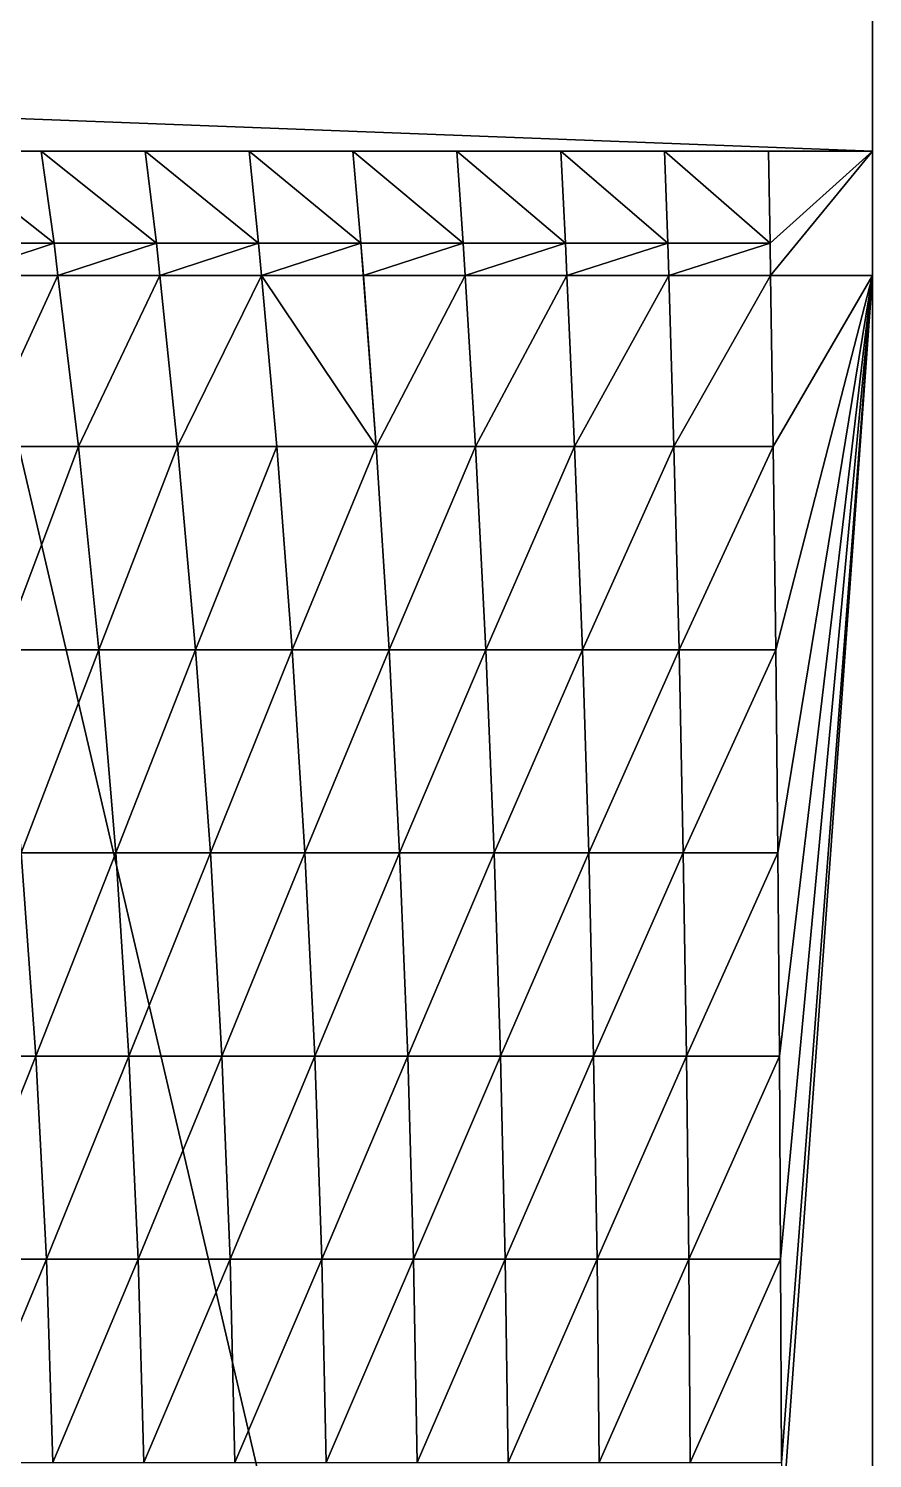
# Model space of a CAD drawing. Header units: metres. Extents: x 0 to 40.2, y -11.7 to 11.7.
# Drawn here: x 36.21 to 40.25, y 0.99 to 7.83 of the extents above; entities that cross this region are included whole.
import ezdxf

# ---------------------------------------------------------------- set-up
doc = ezdxf.new("R2010")
doc.units = ezdxf.units.M

msp = doc.modelspace()

# ---------------------------------------------------------------- linework, layer by layer
at = {"layer": 'butacas_alta_posterior'}
for points in [[(35.864537, 6.65, 7.113684), (35.974681, 5.8325, 7.113684), (36.351811, 6.65, 7.113684)], [(36.449716, 5.8325, 7.113684), (36.351811, 6.65, 7.113684), (35.974681, 5.8325, 7.113684)], [(36.351811, 6.65, 7.271053), (36.449716, 5.8325, 7.271053), (36.839085, 6.65, 7.271053)], [(36.924752, 5.8325, 7.271053), (36.839085, 6.65, 7.271053), (36.449716, 5.8325, 7.271053)], [(36.839085, 6.65, 7.428421), (36.924752, 5.8325, 7.428421), (37.326358, 6.65, 7.428421)], [(37.399787, 5.8325, 7.428421), (37.326358, 6.65, 7.428421), (36.924752, 5.8325, 7.428421)], [(37.874823, 5.8325, 7.585789), (37.326358, 6.65, 7.585789), (37.399787, 5.8325, 7.585789)], [(37.874823, 5.8325, 7.585789), (37.813632, 6.65, 7.585789), (37.326358, 6.65, 7.585789)], [(37.813632, 6.65, 7.743158), (37.874823, 5.8325, 7.743158), (38.300906, 6.65, 7.743158)], [(38.349858, 5.8325, 7.743158), (38.300906, 6.65, 7.743158), (37.874823, 5.8325, 7.743158)], [(38.300906, 6.65, 7.900526), (38.349858, 5.8325, 7.900526), (38.788179, 6.65, 7.900526)], [(38.824894, 5.8325, 7.900526), (38.788179, 6.65, 7.900526), (38.349858, 5.8325, 7.900526)], [(38.788179, 6.65, 8.057895), (38.824894, 5.8325, 8.057895), (39.275452, 6.65, 8.057895)], [(39.299929, 5.8325, 8.057895), (39.275452, 6.65, 8.057895), (38.824894, 5.8325, 8.057895)], [(39.275452, 6.65, 8.215263), (39.299929, 5.8325, 8.215263), (39.762726, 6.65, 8.215263)], [(39.774965, 5.8325, 8.215263), (39.762726, 6.65, 8.215263), (39.299929, 5.8325, 8.215263)], [(39.762726, 6.65, 8.372632), (39.774965, 5.8325, 8.372632), (40.25, 6.65, 8.372632)], [(40.25, 6.65, 8.372632), (39.774965, 5.8325, 8.372632), (39.787278, 4.860417, 8.372632)], [(40.25, 6.65, 8.372632), (39.787278, 4.860417, 8.372632), (39.797353, 3.888333, 8.372632)], [(40.25, 6.65, 8.372632), (39.797353, 3.888333, 8.372632), (39.805188, 2.91625, 8.372632)], [(40.25, 6.65, 8.372632), (39.805188, 2.91625, 8.372632), (39.810786, 1.944167, 8.372632)], [(40.25, 6.65, 8.372632), (39.810786, 1.944167, 8.372632), (39.814144, 0.972083, 8.372632)], [(40.25, 6.65, 8.372632), (39.814144, 0.972083, 8.372632), (39.814515, 0.65, 8.372632)], [(40.25, 6.65, 8.372632), (39.814515, 0.65, 8.372632), (40.25, 0.65, 8.372632)], [(36.449716, 5.8325, 7.113684), (35.974681, 5.8325, 7.113684), (36.085502, 4.860417, 7.113684)], [(36.548224, 4.860417, 7.113684), (36.449716, 5.8325, 7.113684), (36.085502, 4.860417, 7.113684)], [(36.548224, 4.860417, 7.271053), (36.924752, 5.8325, 7.271053), (36.449716, 5.8325, 7.271053)], [(37.010946, 4.860417, 7.271053), (36.924752, 5.8325, 7.271053), (36.548224, 4.860417, 7.271053)], [(37.399787, 5.8325, 7.428421), (36.924752, 5.8325, 7.428421), (37.010946, 4.860417, 7.428421)], [(37.473668, 4.860417, 7.428421), (37.399787, 5.8325, 7.428421), (37.010946, 4.860417, 7.428421)], [(37.874823, 5.8325, 7.585789), (37.399787, 5.8325, 7.585789), (37.473668, 4.860417, 7.585789)], [(37.93639, 4.860417, 7.585789), (37.874823, 5.8325, 7.585789), (37.473668, 4.860417, 7.585789)], [(38.349858, 5.8325, 7.743158), (37.874823, 5.8325, 7.743158), (37.93639, 4.860417, 7.743158)], [(38.399112, 4.860417, 7.743158), (38.349858, 5.8325, 7.743158), (37.93639, 4.860417, 7.743158)], [(38.824894, 5.8325, 7.900526), (38.349858, 5.8325, 7.900526), (38.399112, 4.860417, 7.900526)], [(38.861834, 4.860417, 7.900526), (38.824894, 5.8325, 7.900526), (38.399112, 4.860417, 7.900526)], [(39.299929, 5.8325, 8.057895), (38.824894, 5.8325, 8.057895), (38.861834, 4.860417, 8.057895)], [(39.324556, 4.860417, 8.057895), (39.299929, 5.8325, 8.057895), (38.861834, 4.860417, 8.057895)], [(39.774965, 5.8325, 8.215263), (39.299929, 5.8325, 8.215263), (39.324556, 4.860417, 8.215263)], [(39.787278, 4.860417, 8.215263), (39.774965, 5.8325, 8.215263), (39.324556, 4.860417, 8.215263)], [(36.548224, 4.860417, 7.113684), (36.085502, 4.860417, 7.113684), (36.176174, 3.888333, 7.113684)], [(36.628821, 3.888333, 7.113684), (36.548224, 4.860417, 7.113684), (36.176174, 3.888333, 7.113684)], [(37.010946, 4.860417, 7.271053), (36.548224, 4.860417, 7.271053), (36.628821, 3.888333, 7.271053)], [(37.081469, 3.888333, 7.271053), (37.010946, 4.860417, 7.271053), (36.628821, 3.888333, 7.271053)], [(37.473668, 4.860417, 7.428421), (37.010946, 4.860417, 7.428421), (37.081469, 3.888333, 7.428421)], [(37.534116, 3.888333, 7.428421), (37.473668, 4.860417, 7.428421), (37.081469, 3.888333, 7.428421)], [(37.93639, 4.860417, 7.585789), (37.473668, 4.860417, 7.585789), (37.534116, 3.888333, 7.585789)], [(37.986763, 3.888333, 7.585789), (37.93639, 4.860417, 7.585789), (37.534116, 3.888333, 7.585789)], [(38.399112, 4.860417, 7.743158), (37.93639, 4.860417, 7.743158), (37.986763, 3.888333, 7.743158)], [(38.439411, 3.888333, 7.743158), (38.399112, 4.860417, 7.743158), (37.986763, 3.888333, 7.743158)], [(38.861834, 4.860417, 7.900526), (38.399112, 4.860417, 7.900526), (38.439411, 3.888333, 7.900526)], [(38.892058, 3.888333, 7.900526), (38.861834, 4.860417, 7.900526), (38.439411, 3.888333, 7.900526)], [(39.324556, 4.860417, 8.057895), (38.861834, 4.860417, 8.057895), (38.892058, 3.888333, 8.057895)], [(39.344705, 3.888333, 8.057895), (39.324556, 4.860417, 8.057895), (38.892058, 3.888333, 8.057895)], [(39.787278, 4.860417, 8.215263), (39.324556, 4.860417, 8.215263), (39.344705, 3.888333, 8.215263)], [(39.797353, 3.888333, 8.215263), (39.787278, 4.860417, 8.215263), (39.344705, 3.888333, 8.215263)], [(36.246696, 2.91625, 6.956316), (36.176174, 3.888333, 6.956316), (35.801885, 2.91625, 6.956316)], [(36.628821, 3.888333, 7.113684), (36.176174, 3.888333, 7.113684), (36.246696, 2.91625, 7.113684)], [(36.691508, 2.91625, 7.113684), (36.628821, 3.888333, 7.113684), (36.246696, 2.91625, 7.113684)], [(37.081469, 3.888333, 7.271053), (36.628821, 3.888333, 7.271053), (36.691508, 2.91625, 7.271053)], [(37.136319, 2.91625, 7.271053), (37.081469, 3.888333, 7.271053), (36.691508, 2.91625, 7.271053)], [(37.534116, 3.888333, 7.428421), (37.081469, 3.888333, 7.428421), (37.136319, 2.91625, 7.428421)], [(37.581131, 2.91625, 7.428421), (37.534116, 3.888333, 7.428421), (37.136319, 2.91625, 7.428421)], [(37.986763, 3.888333, 7.585789), (37.534116, 3.888333, 7.585789), (37.581131, 2.91625, 7.585789)], [(38.025942, 2.91625, 7.585789), (37.986763, 3.888333, 7.585789), (37.581131, 2.91625, 7.585789)], [(38.439411, 3.888333, 7.743158), (37.986763, 3.888333, 7.743158), (38.025942, 2.91625, 7.743158)], [(38.470754, 2.91625, 7.743158), (38.439411, 3.888333, 7.743158), (38.025942, 2.91625, 7.743158)], [(38.892058, 3.888333, 7.900526), (38.439411, 3.888333, 7.900526), (38.470754, 2.91625, 7.900526)], [(38.915565, 2.91625, 7.900526), (38.892058, 3.888333, 7.900526), (38.470754, 2.91625, 7.900526)], [(39.344705, 3.888333, 8.057895), (38.892058, 3.888333, 8.057895), (38.915565, 2.91625, 8.057895)], [(39.360377, 2.91625, 8.057895), (39.344705, 3.888333, 8.057895), (38.915565, 2.91625, 8.057895)], [(39.797353, 3.888333, 8.215263), (39.344705, 3.888333, 8.215263), (39.360377, 2.91625, 8.215263)], [(39.805188, 2.91625, 8.215263), (39.797353, 3.888333, 8.215263), (39.360377, 2.91625, 8.215263)], [(36.246696, 2.91625, 6.956316), (35.801885, 2.91625, 6.956316), (35.857855, 1.944167, 6.956316)], [(36.29707, 1.944167, 6.956316), (36.246696, 2.91625, 6.956316), (35.857855, 1.944167, 6.956316)], [(36.691508, 2.91625, 7.113684), (36.246696, 2.91625, 7.113684), (36.29707, 1.944167, 7.113684)], [(36.736284, 1.944167, 7.113684), (36.691508, 2.91625, 7.113684), (36.29707, 1.944167, 7.113684)], [(37.136319, 2.91625, 7.271053), (36.691508, 2.91625, 7.271053), (36.736284, 1.944167, 7.271053)], [(37.175499, 1.944167, 7.271053), (37.136319, 2.91625, 7.271053), (36.736284, 1.944167, 7.271053)], [(37.581131, 2.91625, 7.428421), (37.136319, 2.91625, 7.428421), (37.175499, 1.944167, 7.428421)], [(37.614713, 1.944167, 7.428421), (37.581131, 2.91625, 7.428421), (37.175499, 1.944167, 7.428421)], [(38.025942, 2.91625, 7.585789), (37.581131, 2.91625, 7.585789), (37.614713, 1.944167, 7.585789)], [(38.053928, 1.944167, 7.585789), (38.025942, 2.91625, 7.585789), (37.614713, 1.944167, 7.585789)], [(38.470754, 2.91625, 7.743158), (38.025942, 2.91625, 7.743158), (38.053928, 1.944167, 7.743158)], [(38.493142, 1.944167, 7.743158), (38.470754, 2.91625, 7.743158), (38.053928, 1.944167, 7.743158)], [(38.915565, 2.91625, 7.900526), (38.470754, 2.91625, 7.900526), (38.493142, 1.944167, 7.900526)], [(38.932357, 1.944167, 7.900526), (38.915565, 2.91625, 7.900526), (38.493142, 1.944167, 7.900526)], [(39.360377, 2.91625, 8.057895), (38.915565, 2.91625, 8.057895), (38.932357, 1.944167, 8.057895)], [(39.371571, 1.944167, 8.057895), (39.360377, 2.91625, 8.057895), (38.932357, 1.944167, 8.057895)], [(39.805188, 2.91625, 8.215263), (39.360377, 2.91625, 8.215263), (39.371571, 1.944167, 8.215263)], [(39.810786, 1.944167, 8.215263), (39.805188, 2.91625, 8.215263), (39.371571, 1.944167, 8.215263)], [(36.29707, 1.944167, 6.956316), (35.857855, 1.944167, 6.956316), (35.891438, 0.972083, 6.956316)], [(36.327294, 0.972083, 6.956316), (36.29707, 1.944167, 6.956316), (35.891438, 0.972083, 6.956316)], [(36.736284, 1.944167, 7.113684), (36.29707, 1.944167, 7.113684), (36.327294, 0.972083, 7.113684)], [(36.76315, 0.972083, 7.113684), (36.736284, 1.944167, 7.113684), (36.327294, 0.972083, 7.113684)], [(37.175499, 1.944167, 7.271053), (36.736284, 1.944167, 7.271053), (36.76315, 0.972083, 7.271053)], [(37.199006, 0.972083, 7.271053), (37.175499, 1.944167, 7.271053), (36.76315, 0.972083, 7.271053)], [(37.614713, 1.944167, 7.428421), (37.175499, 1.944167, 7.428421), (37.199006, 0.972083, 7.428421)], [(37.634863, 0.972083, 7.428421), (37.614713, 1.944167, 7.428421), (37.199006, 0.972083, 7.428421)], [(38.053928, 1.944167, 7.585789), (37.614713, 1.944167, 7.585789), (37.634863, 0.972083, 7.585789)], [(38.070719, 0.972083, 7.585789), (38.053928, 1.944167, 7.585789), (37.634863, 0.972083, 7.585789)], [(38.493142, 1.944167, 7.743158), (38.053928, 1.944167, 7.743158), (38.070719, 0.972083, 7.743158)], [(38.506575, 0.972083, 7.743158), (38.493142, 1.944167, 7.743158), (38.070719, 0.972083, 7.743158)], [(38.932357, 1.944167, 7.900526), (38.493142, 1.944167, 7.900526), (38.506575, 0.972083, 7.900526)], [(38.942431, 0.972083, 7.900526), (38.932357, 1.944167, 7.900526), (38.506575, 0.972083, 7.900526)], [(39.371571, 1.944167, 8.057895), (38.932357, 1.944167, 8.057895), (38.942431, 0.972083, 8.057895)], [(39.378288, 0.972083, 8.057895), (39.371571, 1.944167, 8.057895), (38.942431, 0.972083, 8.057895)], [(39.810786, 1.944167, 8.215263), (39.371571, 1.944167, 8.215263), (39.378288, 0.972083, 8.215263)], [(39.814144, 0.972083, 8.215263), (39.810786, 1.944167, 8.215263), (39.378288, 0.972083, 8.215263)]]:
    msp.add_3dface(points, dxfattribs=at)
at = {"layer": 'cielo_5'}
for points in [[(34.8, 11.665, 12.12), (40.25, -11.665, 12.12), (34.8, -11.665, 12.12)], [(40.25, 11.665, 12.12), (40.25, -11.665, 12.12), (34.8, 11.665, 12.12)]]:
    msp.add_3dface(points, dxfattribs=at)
at = {"layer": 'fondo_alto'}
for points in [[(40.25, 11.665, 12.12), (40.25, -0.65, 8.372632), (40.25, -11.665, 12.12)], [(40.25, 11.665, 12.12), (40.25, 0.65, 8.372632), (40.25, -0.65, 8.372632)], [(40.25, 7.245, 8.372632), (40.25, 11.665, 5.54), (40.25, 7.245, 5.54)], [(40.25, 11.665, 12.12), (40.25, 6.65, 8.372632), (40.25, 0.65, 8.372632)], [(40.25, 11.665, 12.12), (40.25, 7.245, 8.372632), (40.25, 6.65, 8.372632)], [(40.25, 7.245, 8.372632), (40.25, 11.665, 12.12), (40.25, 11.665, 5.54)]]:
    msp.add_3dface(points, dxfattribs=at)
at = {"layer": 'frente_balcon'}
for points in [[(36.333298, 6.804583, 7.271053), (36.272438, 7.245, 7.113684), (36.333298, 6.804583, 7.113684)], [(36.333298, 6.804583, 7.271053), (36.272438, 7.245, 7.271053), (36.272438, 7.245, 7.113684)], [(36.769634, 7.245, 7.428421), (36.769634, 7.245, 7.271053), (36.822886, 6.804583, 7.428421)], [(36.822886, 6.804583, 7.428421), (36.769634, 7.245, 7.271053), (36.822886, 6.804583, 7.271053)], [(37.312473, 6.804583, 7.585789), (37.266829, 7.245, 7.428421), (37.312473, 6.804583, 7.428421)], [(37.266829, 7.245, 7.585789), (37.266829, 7.245, 7.428421), (37.312473, 6.804583, 7.585789)], [(37.802061, 6.804583, 7.743158), (37.764024, 7.245, 7.585789), (37.802061, 6.804583, 7.585789)], [(37.802061, 6.804583, 7.743158), (37.764024, 7.245, 7.743158), (37.764024, 7.245, 7.585789)], [(38.291649, 6.804583, 7.900526), (38.261219, 7.245, 7.743158), (38.291649, 6.804583, 7.743158)], [(38.261219, 7.245, 7.900526), (38.261219, 7.245, 7.743158), (38.291649, 6.804583, 7.900526)], [(38.781237, 6.804583, 8.057895), (38.758414, 7.245, 7.900526), (38.781237, 6.804583, 7.900526)], [(38.758414, 7.245, 8.057895), (38.758414, 7.245, 7.900526), (38.781237, 6.804583, 8.057895)], [(39.270824, 6.804583, 8.215263), (39.255609, 7.245, 8.057895), (39.270824, 6.804583, 8.057895)], [(39.270824, 6.804583, 8.215263), (39.255609, 7.245, 8.215263), (39.255609, 7.245, 8.057895)], [(39.760412, 6.804583, 8.372632), (39.752805, 7.245, 8.215263), (39.760412, 6.804583, 8.215263)], [(39.752805, 7.245, 8.372632), (39.752805, 7.245, 8.215263), (39.760412, 6.804583, 8.372632)], [(36.351811, 6.65, 7.271053), (36.333298, 6.804583, 7.271053), (36.351811, 6.65, 7.113684)], [(36.333298, 6.804583, 7.271053), (36.333298, 6.804583, 7.113684), (36.351811, 6.65, 7.113684)], [(36.839085, 6.65, 7.428421), (36.822886, 6.804583, 7.428421), (36.839085, 6.65, 7.271053)], [(36.822886, 6.804583, 7.428421), (36.822886, 6.804583, 7.271053), (36.839085, 6.65, 7.271053)], [(37.326358, 6.65, 7.585789), (37.312473, 6.804583, 7.585789), (37.326358, 6.65, 7.428421)], [(37.312473, 6.804583, 7.585789), (37.312473, 6.804583, 7.428421), (37.326358, 6.65, 7.428421)], [(37.802061, 6.804583, 7.743158), (37.813632, 6.65, 7.585789), (37.874823, 5.8325, 7.585789)], [(37.813632, 6.65, 7.743158), (37.802061, 6.804583, 7.743158), (37.874823, 5.8325, 7.585789)], [(37.802061, 6.804583, 7.743158), (37.802061, 6.804583, 7.585789), (37.813632, 6.65, 7.585789)], [(38.300906, 6.65, 7.900526), (38.291649, 6.804583, 7.900526), (38.300906, 6.65, 7.743158)], [(38.291649, 6.804583, 7.900526), (38.291649, 6.804583, 7.743158), (38.300906, 6.65, 7.743158)], [(38.788179, 6.65, 8.057895), (38.781237, 6.804583, 8.057895), (38.788179, 6.65, 7.900526)], [(38.781237, 6.804583, 8.057895), (38.781237, 6.804583, 7.900526), (38.788179, 6.65, 7.900526)], [(39.275452, 6.65, 8.215263), (39.270824, 6.804583, 8.215263), (39.275452, 6.65, 8.057895)], [(39.270824, 6.804583, 8.215263), (39.270824, 6.804583, 8.057895), (39.275452, 6.65, 8.057895)], [(39.760412, 6.804583, 8.372632), (39.760412, 6.804583, 8.215263), (39.762726, 6.65, 8.215263)], [(39.762726, 6.65, 8.372632), (39.760412, 6.804583, 8.372632), (39.762726, 6.65, 8.215263)], [(36.351811, 6.65, 7.113684), (36.449716, 5.8325, 7.113684), (36.449716, 5.8325, 7.271053)], [(36.351811, 6.65, 7.271053), (36.351811, 6.65, 7.113684), (36.449716, 5.8325, 7.271053)], [(36.839085, 6.65, 7.271053), (36.924752, 5.8325, 7.271053), (36.924752, 5.8325, 7.428421)], [(36.839085, 6.65, 7.428421), (36.839085, 6.65, 7.271053), (36.924752, 5.8325, 7.428421)], [(37.326358, 6.65, 7.428421), (37.399787, 5.8325, 7.428421), (37.399787, 5.8325, 7.585789)], [(37.326358, 6.65, 7.585789), (37.326358, 6.65, 7.428421), (37.399787, 5.8325, 7.585789)], [(37.874823, 5.8325, 7.743158), (37.813632, 6.65, 7.743158), (37.874823, 5.8325, 7.585789)], [(38.300906, 6.65, 7.743158), (38.349858, 5.8325, 7.743158), (38.349858, 5.8325, 7.900526)], [(38.300906, 6.65, 7.900526), (38.300906, 6.65, 7.743158), (38.349858, 5.8325, 7.900526)], [(38.788179, 6.65, 7.900526), (38.824894, 5.8325, 7.900526), (38.824894, 5.8325, 8.057895)], [(38.788179, 6.65, 8.057895), (38.788179, 6.65, 7.900526), (38.824894, 5.8325, 8.057895)], [(39.275452, 6.65, 8.057895), (39.299929, 5.8325, 8.057895), (39.299929, 5.8325, 8.215263)], [(39.275452, 6.65, 8.215263), (39.275452, 6.65, 8.057895), (39.299929, 5.8325, 8.215263)], [(39.762726, 6.65, 8.215263), (39.774965, 5.8325, 8.215263), (39.774965, 5.8325, 8.372632)], [(39.762726, 6.65, 8.372632), (39.762726, 6.65, 8.215263), (39.774965, 5.8325, 8.372632)], [(36.548224, 4.860417, 7.271053), (36.449716, 5.8325, 7.271053), (36.548224, 4.860417, 7.113684)], [(36.548224, 4.860417, 7.113684), (36.449716, 5.8325, 7.271053), (36.449716, 5.8325, 7.113684)], [(37.010946, 4.860417, 7.428421), (36.924752, 5.8325, 7.428421), (37.010946, 4.860417, 7.271053)], [(36.924752, 5.8325, 7.428421), (36.924752, 5.8325, 7.271053), (37.010946, 4.860417, 7.271053)], [(37.473668, 4.860417, 7.585789), (37.399787, 5.8325, 7.585789), (37.473668, 4.860417, 7.428421)], [(37.399787, 5.8325, 7.585789), (37.399787, 5.8325, 7.428421), (37.473668, 4.860417, 7.428421)], [(37.874823, 5.8325, 7.743158), (37.874823, 5.8325, 7.585789), (37.93639, 4.860417, 7.585789)], [(37.93639, 4.860417, 7.743158), (37.874823, 5.8325, 7.743158), (37.93639, 4.860417, 7.585789)], [(38.399112, 4.860417, 7.900526), (38.349858, 5.8325, 7.900526), (38.399112, 4.860417, 7.743158)], [(38.349858, 5.8325, 7.900526), (38.349858, 5.8325, 7.743158), (38.399112, 4.860417, 7.743158)], [(38.861834, 4.860417, 8.057895), (38.824894, 5.8325, 8.057895), (38.861834, 4.860417, 7.900526)], [(38.824894, 5.8325, 8.057895), (38.824894, 5.8325, 7.900526), (38.861834, 4.860417, 7.900526)], [(39.324556, 4.860417, 8.215263), (39.299929, 5.8325, 8.215263), (39.324556, 4.860417, 8.057895)], [(39.299929, 5.8325, 8.215263), (39.299929, 5.8325, 8.057895), (39.324556, 4.860417, 8.057895)], [(39.787278, 4.860417, 8.372632), (39.774965, 5.8325, 8.372632), (39.787278, 4.860417, 8.215263)], [(39.774965, 5.8325, 8.372632), (39.774965, 5.8325, 8.215263), (39.787278, 4.860417, 8.215263)], [(36.628821, 3.888333, 7.271053), (36.548224, 4.860417, 7.271053), (36.628821, 3.888333, 7.113684)], [(36.548224, 4.860417, 7.271053), (36.548224, 4.860417, 7.113684), (36.628821, 3.888333, 7.113684)], [(37.081469, 3.888333, 7.428421), (37.010946, 4.860417, 7.428421), (37.081469, 3.888333, 7.271053)], [(37.010946, 4.860417, 7.428421), (37.010946, 4.860417, 7.271053), (37.081469, 3.888333, 7.271053)], [(37.534116, 3.888333, 7.585789), (37.473668, 4.860417, 7.585789), (37.534116, 3.888333, 7.428421)], [(37.473668, 4.860417, 7.585789), (37.473668, 4.860417, 7.428421), (37.534116, 3.888333, 7.428421)], [(37.986763, 3.888333, 7.743158), (37.93639, 4.860417, 7.743158), (37.986763, 3.888333, 7.585789)], [(37.93639, 4.860417, 7.743158), (37.93639, 4.860417, 7.585789), (37.986763, 3.888333, 7.585789)], [(38.439411, 3.888333, 7.900526), (38.399112, 4.860417, 7.900526), (38.439411, 3.888333, 7.743158)], [(38.399112, 4.860417, 7.900526), (38.399112, 4.860417, 7.743158), (38.439411, 3.888333, 7.743158)], [(38.892058, 3.888333, 8.057895), (38.861834, 4.860417, 8.057895), (38.892058, 3.888333, 7.900526)], [(38.861834, 4.860417, 8.057895), (38.861834, 4.860417, 7.900526), (38.892058, 3.888333, 7.900526)], [(39.344705, 3.888333, 8.215263), (39.324556, 4.860417, 8.215263), (39.344705, 3.888333, 8.057895)], [(39.324556, 4.860417, 8.215263), (39.324556, 4.860417, 8.057895), (39.344705, 3.888333, 8.057895)], [(39.797353, 3.888333, 8.372632), (39.787278, 4.860417, 8.372632), (39.797353, 3.888333, 8.215263)], [(39.787278, 4.860417, 8.372632), (39.787278, 4.860417, 8.215263), (39.797353, 3.888333, 8.215263)], [(36.246696, 2.91625, 7.113684), (36.176174, 3.888333, 7.113684), (36.246696, 2.91625, 6.956316)], [(36.176174, 3.888333, 7.113684), (36.176174, 3.888333, 6.956316), (36.246696, 2.91625, 6.956316)], [(36.691508, 2.91625, 7.271053), (36.628821, 3.888333, 7.271053), (36.691508, 2.91625, 7.113684)], [(36.628821, 3.888333, 7.271053), (36.628821, 3.888333, 7.113684), (36.691508, 2.91625, 7.113684)], [(37.081469, 3.888333, 7.428421), (37.081469, 3.888333, 7.271053), (37.136319, 2.91625, 7.271053)], [(37.136319, 2.91625, 7.428421), (37.081469, 3.888333, 7.428421), (37.136319, 2.91625, 7.271053)], [(37.581131, 2.91625, 7.585789), (37.534116, 3.888333, 7.585789), (37.581131, 2.91625, 7.428421)], [(37.534116, 3.888333, 7.585789), (37.534116, 3.888333, 7.428421), (37.581131, 2.91625, 7.428421)], [(37.986763, 3.888333, 7.743158), (37.986763, 3.888333, 7.585789), (38.025942, 2.91625, 7.585789)], [(38.025942, 2.91625, 7.743158), (37.986763, 3.888333, 7.743158), (38.025942, 2.91625, 7.585789)], [(38.470754, 2.91625, 7.900526), (38.439411, 3.888333, 7.900526), (38.470754, 2.91625, 7.743158)], [(38.439411, 3.888333, 7.900526), (38.439411, 3.888333, 7.743158), (38.470754, 2.91625, 7.743158)], [(38.915565, 2.91625, 8.057895), (38.892058, 3.888333, 8.057895), (38.915565, 2.91625, 7.900526)], [(38.892058, 3.888333, 8.057895), (38.892058, 3.888333, 7.900526), (38.915565, 2.91625, 7.900526)], [(39.360377, 2.91625, 8.215263), (39.344705, 3.888333, 8.215263), (39.360377, 2.91625, 8.057895)], [(39.344705, 3.888333, 8.215263), (39.344705, 3.888333, 8.057895), (39.360377, 2.91625, 8.057895)], [(39.805188, 2.91625, 8.372632), (39.797353, 3.888333, 8.372632), (39.805188, 2.91625, 8.215263)], [(39.797353, 3.888333, 8.372632), (39.797353, 3.888333, 8.215263), (39.805188, 2.91625, 8.215263)], [(36.29707, 1.944167, 7.113684), (36.246696, 2.91625, 7.113684), (36.29707, 1.944167, 6.956316)], [(36.246696, 2.91625, 7.113684), (36.246696, 2.91625, 6.956316), (36.29707, 1.944167, 6.956316)], [(36.736284, 1.944167, 7.271053), (36.691508, 2.91625, 7.271053), (36.736284, 1.944167, 7.113684)], [(36.691508, 2.91625, 7.271053), (36.691508, 2.91625, 7.113684), (36.736284, 1.944167, 7.113684)], [(37.175499, 1.944167, 7.428421), (37.136319, 2.91625, 7.428421), (37.175499, 1.944167, 7.271053)], [(37.136319, 2.91625, 7.428421), (37.136319, 2.91625, 7.271053), (37.175499, 1.944167, 7.271053)], [(37.614713, 1.944167, 7.585789), (37.581131, 2.91625, 7.585789), (37.614713, 1.944167, 7.428421)], [(37.581131, 2.91625, 7.585789), (37.581131, 2.91625, 7.428421), (37.614713, 1.944167, 7.428421)], [(38.025942, 2.91625, 7.743158), (38.025942, 2.91625, 7.585789), (38.053928, 1.944167, 7.585789)], [(38.053928, 1.944167, 7.743158), (38.025942, 2.91625, 7.743158), (38.053928, 1.944167, 7.585789)], [(38.493142, 1.944167, 7.900526), (38.470754, 2.91625, 7.900526), (38.493142, 1.944167, 7.743158)], [(38.470754, 2.91625, 7.900526), (38.470754, 2.91625, 7.743158), (38.493142, 1.944167, 7.743158)], [(38.932357, 1.944167, 8.057895), (38.915565, 2.91625, 8.057895), (38.932357, 1.944167, 7.900526)], [(38.915565, 2.91625, 8.057895), (38.915565, 2.91625, 7.900526), (38.932357, 1.944167, 7.900526)], [(39.371571, 1.944167, 8.215263), (39.360377, 2.91625, 8.215263), (39.371571, 1.944167, 8.057895)], [(39.360377, 2.91625, 8.215263), (39.360377, 2.91625, 8.057895), (39.371571, 1.944167, 8.057895)], [(39.810786, 1.944167, 8.372632), (39.805188, 2.91625, 8.372632), (39.810786, 1.944167, 8.215263)], [(39.805188, 2.91625, 8.372632), (39.805188, 2.91625, 8.215263), (39.810786, 1.944167, 8.215263)], [(36.327294, 0.972083, 7.113684), (36.29707, 1.944167, 7.113684), (36.327294, 0.972083, 6.956316)], [(36.29707, 1.944167, 7.113684), (36.29707, 1.944167, 6.956316), (36.327294, 0.972083, 6.956316)], [(36.76315, 0.972083, 7.271053), (36.736284, 1.944167, 7.271053), (36.76315, 0.972083, 7.113684)], [(36.736284, 1.944167, 7.271053), (36.736284, 1.944167, 7.113684), (36.76315, 0.972083, 7.113684)], [(37.199006, 0.972083, 7.428421), (37.175499, 1.944167, 7.428421), (37.199006, 0.972083, 7.271053)], [(37.175499, 1.944167, 7.428421), (37.175499, 1.944167, 7.271053), (37.199006, 0.972083, 7.271053)], [(37.634863, 0.972083, 7.585789), (37.614713, 1.944167, 7.585789), (37.634863, 0.972083, 7.428421)], [(37.614713, 1.944167, 7.585789), (37.614713, 1.944167, 7.428421), (37.634863, 0.972083, 7.428421)], [(38.070719, 0.972083, 7.743158), (38.053928, 1.944167, 7.743158), (38.070719, 0.972083, 7.585789)], [(38.053928, 1.944167, 7.743158), (38.053928, 1.944167, 7.585789), (38.070719, 0.972083, 7.585789)], [(38.506575, 0.972083, 7.900526), (38.493142, 1.944167, 7.900526), (38.506575, 0.972083, 7.743158)], [(38.493142, 1.944167, 7.900526), (38.493142, 1.944167, 7.743158), (38.506575, 0.972083, 7.743158)], [(38.942431, 0.972083, 8.057895), (38.932357, 1.944167, 8.057895), (38.942431, 0.972083, 7.900526)], [(38.932357, 1.944167, 8.057895), (38.932357, 1.944167, 7.900526), (38.942431, 0.972083, 7.900526)], [(39.378288, 0.972083, 8.215263), (39.371571, 1.944167, 8.215263), (39.378288, 0.972083, 8.057895)], [(39.371571, 1.944167, 8.215263), (39.371571, 1.944167, 8.057895), (39.378288, 0.972083, 8.057895)], [(39.814144, 0.972083, 8.372632), (39.810786, 1.944167, 8.372632), (39.814144, 0.972083, 8.215263)], [(39.810786, 1.944167, 8.372632), (39.810786, 1.944167, 8.215263), (39.814144, 0.972083, 8.215263)]]:
    msp.add_3dface(points, dxfattribs=at)
at = {"layer": 'madera_expuesta'}
for points in [[(34.9, 7.45, 5.54), (40.25, 11.665, 5.54), (34.25, 7.85, 5.54)], [(34.9, 7.45, 5.54), (40.25, 7.245, 5.54), (40.25, 11.665, 5.54)], [(35.5, 7.245, 5.54), (40.25, 7.245, 5.54), (34.9, 7.45, 5.54)], [(35.775243, 7.245, 6.956316), (40.25, 7.245, 5.54), (35.5, 7.245, 5.54)], [(35.775243, 7.245, 7.113684), (40.25, 7.245, 5.54), (35.775243, 7.245, 6.956316)], [(36.272438, 7.245, 7.113684), (40.25, 7.245, 5.54), (35.775243, 7.245, 7.113684)], [(36.272438, 7.245, 7.271053), (40.25, 7.245, 5.54), (36.272438, 7.245, 7.113684)], [(36.769634, 7.245, 7.271053), (40.25, 7.245, 5.54), (36.272438, 7.245, 7.271053)], [(36.769634, 7.245, 7.428421), (40.25, 7.245, 5.54), (36.769634, 7.245, 7.271053)], [(37.266829, 7.245, 7.428421), (40.25, 7.245, 5.54), (36.769634, 7.245, 7.428421)], [(37.266829, 7.245, 7.585789), (40.25, 7.245, 5.54), (37.266829, 7.245, 7.428421)], [(37.764024, 7.245, 7.585789), (40.25, 7.245, 5.54), (37.266829, 7.245, 7.585789)], [(37.764024, 7.245, 7.743158), (40.25, 7.245, 5.54), (37.764024, 7.245, 7.585789)], [(38.261219, 7.245, 7.743158), (40.25, 7.245, 5.54), (37.764024, 7.245, 7.743158)], [(38.261219, 7.245, 7.900526), (40.25, 7.245, 5.54), (38.261219, 7.245, 7.743158)], [(38.758414, 7.245, 7.900526), (40.25, 7.245, 5.54), (38.261219, 7.245, 7.900526)], [(38.758414, 7.245, 8.057895), (40.25, 7.245, 5.54), (38.758414, 7.245, 7.900526)], [(39.255609, 7.245, 8.057895), (40.25, 7.245, 5.54), (38.758414, 7.245, 8.057895)], [(39.255609, 7.245, 8.215263), (40.25, 7.245, 5.54), (39.255609, 7.245, 8.057895)], [(39.752805, 7.245, 8.215263), (40.25, 7.245, 5.54), (39.255609, 7.245, 8.215263)], [(39.752805, 7.245, 8.372632), (40.25, 7.245, 5.54), (39.752805, 7.245, 8.215263)], [(40.25, 7.245, 8.372632), (40.25, 7.245, 5.54), (39.752805, 7.245, 8.372632)]]:
    msp.add_3dface(points, dxfattribs=at)
at = {"layer": 'pasillos_alfombra'}
for points in [[(36.333298, 6.804583, 7.113684), (35.775243, 7.245, 7.113684), (35.84371, 6.804583, 7.113684)], [(36.333298, 6.804583, 7.113684), (36.272438, 7.245, 7.113684), (35.775243, 7.245, 7.113684)], [(36.822886, 6.804583, 7.271053), (36.272438, 7.245, 7.271053), (36.333298, 6.804583, 7.271053)], [(36.822886, 6.804583, 7.271053), (36.769634, 7.245, 7.271053), (36.272438, 7.245, 7.271053)], [(37.312473, 6.804583, 7.428421), (36.769634, 7.245, 7.428421), (36.822886, 6.804583, 7.428421)], [(37.312473, 6.804583, 7.428421), (37.266829, 7.245, 7.428421), (36.769634, 7.245, 7.428421)], [(37.802061, 6.804583, 7.585789), (37.266829, 7.245, 7.585789), (37.312473, 6.804583, 7.585789)], [(37.802061, 6.804583, 7.585789), (37.764024, 7.245, 7.585789), (37.266829, 7.245, 7.585789)], [(38.291649, 6.804583, 7.743158), (37.764024, 7.245, 7.743158), (37.802061, 6.804583, 7.743158)], [(38.261219, 7.245, 7.743158), (37.764024, 7.245, 7.743158), (38.291649, 6.804583, 7.743158)], [(38.781237, 6.804583, 7.900526), (38.261219, 7.245, 7.900526), (38.291649, 6.804583, 7.900526)], [(38.781237, 6.804583, 7.900526), (38.758414, 7.245, 7.900526), (38.261219, 7.245, 7.900526)], [(39.270824, 6.804583, 8.057895), (38.758414, 7.245, 8.057895), (38.781237, 6.804583, 8.057895)], [(39.270824, 6.804583, 8.057895), (39.255609, 7.245, 8.057895), (38.758414, 7.245, 8.057895)], [(39.760412, 6.804583, 8.215263), (39.255609, 7.245, 8.215263), (39.270824, 6.804583, 8.215263)], [(39.760412, 6.804583, 8.215263), (39.752805, 7.245, 8.215263), (39.255609, 7.245, 8.215263)], [(40.25, 7.245, 8.372632), (39.752805, 7.245, 8.372632), (39.760412, 6.804583, 8.372632)], [(40.25, 7.245, 8.372632), (39.760412, 6.804583, 8.372632), (39.762726, 6.65, 8.372632)], [(40.25, 7.245, 8.372632), (39.762726, 6.65, 8.372632), (40.25, 6.65, 8.372632)], [(36.333298, 6.804583, 7.113684), (35.84371, 6.804583, 7.113684), (35.864537, 6.65, 7.113684)], [(36.333298, 6.804583, 7.113684), (35.864537, 6.65, 7.113684), (36.351811, 6.65, 7.113684)], [(36.822886, 6.804583, 7.271053), (36.333298, 6.804583, 7.271053), (36.351811, 6.65, 7.271053)], [(36.822886, 6.804583, 7.271053), (36.351811, 6.65, 7.271053), (36.839085, 6.65, 7.271053)], [(37.312473, 6.804583, 7.428421), (36.822886, 6.804583, 7.428421), (36.839085, 6.65, 7.428421)], [(37.312473, 6.804583, 7.428421), (36.839085, 6.65, 7.428421), (37.326358, 6.65, 7.428421)], [(37.802061, 6.804583, 7.585789), (37.312473, 6.804583, 7.585789), (37.326358, 6.65, 7.585789)], [(37.813632, 6.65, 7.585789), (37.802061, 6.804583, 7.585789), (37.326358, 6.65, 7.585789)], [(38.291649, 6.804583, 7.743158), (37.802061, 6.804583, 7.743158), (37.813632, 6.65, 7.743158)], [(38.291649, 6.804583, 7.743158), (37.813632, 6.65, 7.743158), (38.300906, 6.65, 7.743158)], [(38.781237, 6.804583, 7.900526), (38.291649, 6.804583, 7.900526), (38.300906, 6.65, 7.900526)], [(38.781237, 6.804583, 7.900526), (38.300906, 6.65, 7.900526), (38.788179, 6.65, 7.900526)], [(39.270824, 6.804583, 8.057895), (38.781237, 6.804583, 8.057895), (38.788179, 6.65, 8.057895)], [(39.270824, 6.804583, 8.057895), (38.788179, 6.65, 8.057895), (39.275452, 6.65, 8.057895)], [(39.760412, 6.804583, 8.215263), (39.270824, 6.804583, 8.215263), (39.275452, 6.65, 8.215263)], [(39.760412, 6.804583, 8.215263), (39.275452, 6.65, 8.215263), (39.762726, 6.65, 8.215263)]]:
    msp.add_3dface(points, dxfattribs=at)

doc.saveas('drawing.dxf')
